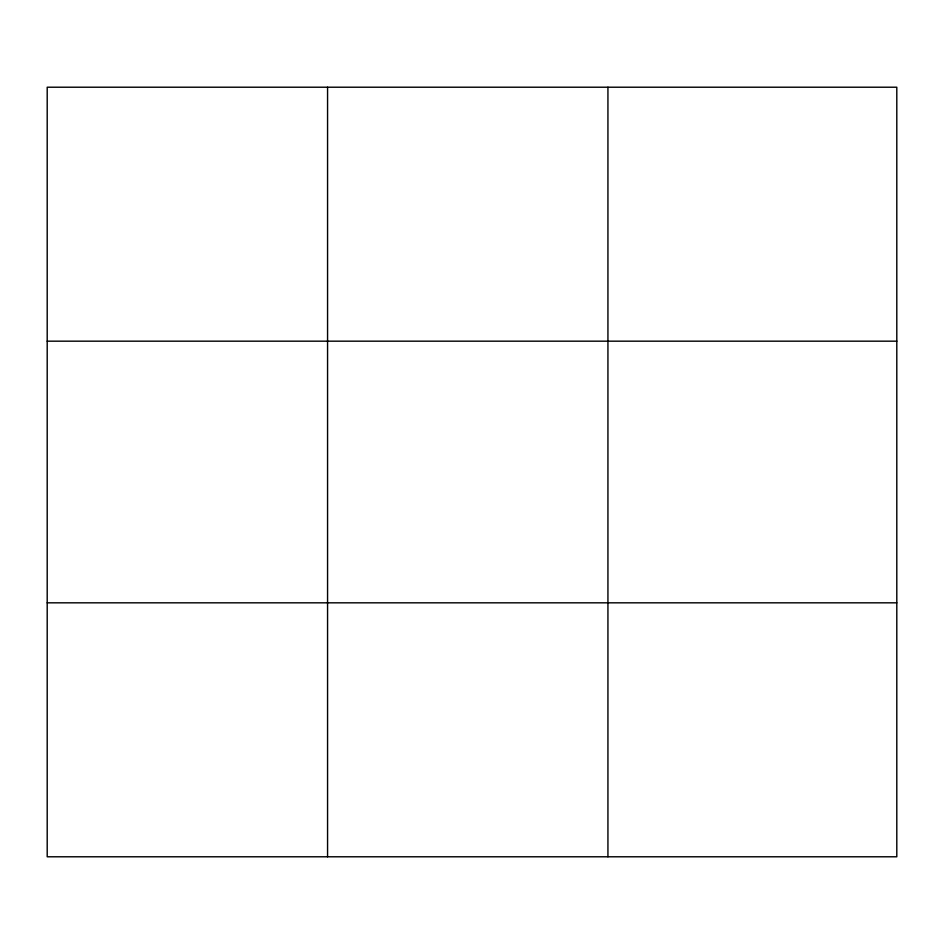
<?xml version="1.0" encoding="UTF-8"?>
<svg xmlns="http://www.w3.org/2000/svg" width="944" height="944" viewBox="0 0 944 944"><rect width="100%" height="100%" fill="white"/><g stroke="black" fill="none" stroke-linecap="round" stroke-linejoin="round"><path stroke-width="1.42" d="M327.568 87.214L327.568 856.786M607.936 87.214L607.936 856.786M896.8 341.173L896.8 87.214L47.2 87.214L47.2 856.786L896.8 856.786L896.8 341.173L47.2 341.173M47.2 602.827L896.8 602.827"/></g></svg>
